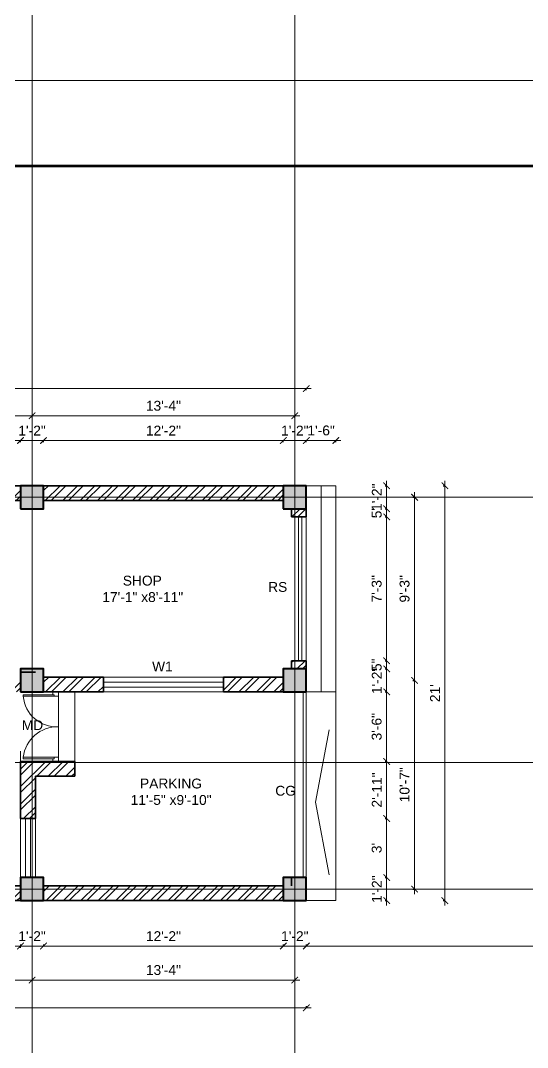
# Model space of a CAD drawing. Header units: inches. Extents: x 122663 to 154153, y 34228 to 39758.
# Drawn here: x 130205 to 130513, y 37755 to 38380 of the extents above; entities that cross this region are included whole.
import ezdxf

# ---------------------------------------------------------------- set-up
doc = ezdxf.new("R2010")
doc.units = ezdxf.units.IN
doc.header["$MEASUREMENT"] = 0
doc.header["$PDMODE"] = 35
doc.linetypes.add('DASHED', pattern=[19.05, 12.7, -6.35])
for name, color, linetype, lineweight in [('BORDER', 7, 'Continuous', 60), ('Column', 181, 'Continuous', 40), ('Dimension', 130, 'Continuous', 9), ('Hatch', 9, 'Continuous', 9), ('SITE BOUNDARY', 1, 'Continuous', 30), ('Stairs', 61, 'Continuous', 18), ('TEXT', 255, 'Continuous', 35), ('Walls', 11, 'Continuous', 35), ('Window', 3, 'Continuous', 0), ('Windows', 151, 'Continuous', 15)]:
    doc.layers.add(name, color=color, linetype=linetype, lineweight=lineweight)
doc.styles.get("Standard").update_dxf_attribs({"font": 'arial.ttf'})
doc.dimstyles.get("Standard").update_dxf_attribs({"dimtxt": 6, "dimasz": 4, "dimexe": 0, "dimexo": 6, "dimgap": 3, "dimtad": 1, "dimdec": 0, "dimzin": 0, "dimdsep": 46, "dimlunit": 4, "dimtxsty": 'Standard', "dimblk": 'ARCHTICK', "dimcen": 0.09, "dimdle": 3, "dimclrd": 256, "dimadec": 0, "dimazin": 0, "dimtfac": 1, "dimtdec": 0, "dimtofl": 0, "dimtmove": 0, "dimatfit": 3, "dimfxl": 1, "dimfxlon": 1, "dimtolj": 1, "dimtzin": 0, "dimlwd": -1, "dimarcsym": 0})
pattern_1 = [(45, (7291.437, -708.714), (-5.30330086, 5.30330086), []), (45, (7294.9724, -708.714), (-5.30330086, 5.30330086), [])]
pattern_2 = [(45, (7292.437, -708.714), (-5.30330086, 5.30330086), []), (45, (7295.9724, -708.714), (-5.30330086, 5.30330086), [])]

# ---------------------------------------------------------------- blocks, each defined once
blk = doc.blocks.new('colm')
at = {"layer": 'Hatch'}
h = blk.add_hatch(color=256, dxfattribs=at)
h.dxf.hatch_style = 1
h.paths.add_polyline_path([(66705.71, 8319.73), (66705.71, 8307.73), (66717.71, 8307.73), (66717.71, 8319.73)])
at = {"layer": 'Column'}
blk.add_lwpolyline([(66705.71, 8307.73), (66717.71, 8307.73), (66717.71, 8319.73), (66705.71, 8319.73)], close=True, dxfattribs=at)
blk = doc.blocks.new('hghdg')
at = {"layer": 'Windows'}
for p, q in [((98024.54, 19731.64), (98024.54, 19751.9)), ((98025.51, 19751.9), (98024.54, 19751.9)), ((98025.51, 19730.66), (98025.51, 19751.92)), ((98067.62, 19730.66), (98067.62, 19751.92)), ((98067.62, 19751.9), (98068.59, 19751.9)), ((98068.59, 19731.64), (98068.59, 19751.9)), ((98024.54, 19731.64), (98022.59, 19731.64)), ((98022.59, 19731.64), (98022.59, 19727.74)), ((98022.59, 19727.74), (98025.51, 19727.74)), ((98024.54, 19730.66), (98024.54, 19731.64)), ((98025.51, 19730.66), (98024.54, 19730.66)), ((98025.51, 19727.74), (98025.51, 19730.66)), ((98067.62, 19727.74), (98067.62, 19730.66)), ((98067.62, 19730.66), (98068.59, 19730.66)), ((98070.54, 19727.74), (98067.62, 19727.74)), ((98068.59, 19730.66), (98068.59, 19731.64)), ((98068.59, 19731.64), (98070.54, 19731.64)), ((98070.54, 19731.64), (98070.54, 19727.74))]:
    blk.add_line(p, q, dxfattribs=at)
for centre, radius, start, end in [((98022.69, 19728.19), 23.88, 358.93928, 83.21992), ((98069.47, 19729.03), 22.94, 94.63129, 183.2095)]:
    blk.add_arc(centre, radius, start, end, dxfattribs=at)
blk = doc.blocks.new('_ArchTick')
at = {"color": 0, "linetype": 'ByBlock', "const_width": 0.15}
blk.add_lwpolyline([(-0.5, -0.5), (0.5, 0.5)], dxfattribs=at)
blk = doc.blocks.new('*D349')
at = {"layer": 'Defpoints', "color": 0, "transparency": 16777216}
for p in [(130218.66, 38124.52), (130204.66, 38096.99), (130218.66, 38096.99)]:
    blk.add_point(p, dxfattribs=at)
at = {"layer": 'Dimension', "transparency": 16777216}
blk.add_line((130201.66, 38124.52), (130221.66, 38124.52), dxfattribs=at)
at = {"layer": 'Dimension', "color": 0, "lineweight": -2, "transparency": 16777216}
for p, q in [((130204.66, 38123.52), (130204.66, 38124.52)), ((130218.66, 38123.52), (130218.66, 38124.52))]:
    blk.add_line(p, q, dxfattribs=at)
at = {"layer": 'Dimension', "transparency": 16777216, "xscale": 4, "yscale": 4, "zscale": 4, "rotation": 180}
blk.add_blockref('_ArchTick', (130204.66, 38124.52), dxfattribs=at)
at = {"layer": 'Dimension', "transparency": 16777216, "xscale": 4, "yscale": 4, "zscale": 4}
blk.add_blockref('_ArchTick', (130218.66, 38124.52), dxfattribs=at)
at = {"layer": 'Dimension', "color": 0, "lineweight": -2, "transparency": 16777216, "insert": (130211.66, 38130.53), "char_height": 6, "attachment_point": 5}
blk.add_mtext('\\A1;1\'-2"', dxfattribs=at)
blk = doc.blocks.new('*D350')
at = {"layer": 'Defpoints', "color": 0, "transparency": 16777216}
for p in [(130364.53, 38124.52), (130218.66, 38096.99), (130364.53, 38096.99)]:
    blk.add_point(p, dxfattribs=at)
at = {"layer": 'Dimension', "transparency": 16777216}
blk.add_line((130215.66, 38124.52), (130367.53, 38124.52), dxfattribs=at)
at = {"layer": 'Dimension', "color": 0, "lineweight": -2, "transparency": 16777216}
for p, q in [((130218.66, 38123.52), (130218.66, 38124.52)), ((130364.53, 38123.52), (130364.53, 38124.52))]:
    blk.add_line(p, q, dxfattribs=at)
at = {"layer": 'Dimension', "transparency": 16777216, "xscale": 4, "yscale": 4, "zscale": 4, "rotation": 180}
blk.add_blockref('_ArchTick', (130218.66, 38124.52), dxfattribs=at)
at = {"layer": 'Dimension', "transparency": 16777216, "xscale": 4, "yscale": 4, "zscale": 4}
blk.add_blockref('_ArchTick', (130364.53, 38124.52), dxfattribs=at)
at = {"layer": 'Dimension', "color": 0, "lineweight": -2, "transparency": 16777216, "insert": (130291.59, 38130.53), "char_height": 6, "attachment_point": 5}
blk.add_mtext('\\A1;12\'-2"', dxfattribs=at)
blk = doc.blocks.new('*D382')
at = {"layer": 'Defpoints', "color": 0, "transparency": 16777216}
for p in [(130378.53, 38124.52), (130364.53, 38096.99), (130378.53, 38096.99)]:
    blk.add_point(p, dxfattribs=at)
at = {"layer": 'Dimension', "transparency": 16777216}
blk.add_line((130361.53, 38124.52), (130381.53, 38124.52), dxfattribs=at)
at = {"layer": 'Dimension', "color": 0, "lineweight": -2, "transparency": 16777216}
for p, q in [((130364.53, 38123.52), (130364.53, 38124.52)), ((130378.53, 38123.52), (130378.53, 38124.52))]:
    blk.add_line(p, q, dxfattribs=at)
at = {"layer": 'Dimension', "transparency": 16777216, "xscale": 4, "yscale": 4, "zscale": 4, "rotation": 180}
blk.add_blockref('_ArchTick', (130364.53, 38124.52), dxfattribs=at)
at = {"layer": 'Dimension', "transparency": 16777216, "xscale": 4, "yscale": 4, "zscale": 4}
blk.add_blockref('_ArchTick', (130378.53, 38124.52), dxfattribs=at)
at = {"layer": 'Dimension', "color": 0, "lineweight": -2, "transparency": 16777216, "insert": (130371.53, 38130.53), "char_height": 6, "attachment_point": 5}
blk.add_mtext('\\A1;1\'-2"', dxfattribs=at)
blk = doc.blocks.new('*D381')
at = {"layer": 'Defpoints', "color": 0, "transparency": 16777216}
for p in [(130211.66, 38139.54), (130024.66, 38096.99), (130211.66, 38096.99)]:
    blk.add_point(p, dxfattribs=at)
at = {"layer": 'Dimension', "transparency": 16777216}
blk.add_line((130021.66, 38139.54), (130214.66, 38139.54), dxfattribs=at)
at = {"layer": 'Dimension', "color": 0, "lineweight": -2, "transparency": 16777216}
for p, q in [((130024.66, 38138.54), (130024.66, 38139.54)), ((130211.66, 38138.54), (130211.66, 38139.54))]:
    blk.add_line(p, q, dxfattribs=at)
at = {"layer": 'Dimension', "transparency": 16777216, "xscale": 4, "yscale": 4, "zscale": 4, "rotation": 180}
blk.add_blockref('_ArchTick', (130024.66, 38139.54), dxfattribs=at)
at = {"layer": 'Dimension', "transparency": 16777216, "xscale": 4, "yscale": 4, "zscale": 4}
blk.add_blockref('_ArchTick', (130211.66, 38139.54), dxfattribs=at)
at = {"layer": 'Dimension', "color": 0, "lineweight": -2, "transparency": 16777216, "insert": (130118.16, 38145.6), "char_height": 6, "attachment_point": 5}
blk.add_mtext('\\A1;15\'-7"', dxfattribs=at)
blk = doc.blocks.new('*D379')
at = {"layer": 'Defpoints', "color": 0, "transparency": 16777216}
for p in [(130371.53, 38139.54), (130211.66, 38096.99), (130371.53, 38096.99)]:
    blk.add_point(p, dxfattribs=at)
at = {"layer": 'Dimension', "transparency": 16777216}
blk.add_line((130208.66, 38139.54), (130374.53, 38139.54), dxfattribs=at)
at = {"layer": 'Dimension', "color": 0, "lineweight": -2, "transparency": 16777216}
for p, q in [((130211.66, 38138.54), (130211.66, 38139.54)), ((130371.53, 38138.54), (130371.53, 38139.54))]:
    blk.add_line(p, q, dxfattribs=at)
at = {"layer": 'Dimension', "transparency": 16777216, "xscale": 4, "yscale": 4, "zscale": 4, "rotation": 180}
blk.add_blockref('_ArchTick', (130211.66, 38139.54), dxfattribs=at)
at = {"layer": 'Dimension', "transparency": 16777216, "xscale": 4, "yscale": 4, "zscale": 4}
blk.add_blockref('_ArchTick', (130371.53, 38139.54), dxfattribs=at)
at = {"layer": 'Dimension', "color": 0, "lineweight": -2, "transparency": 16777216, "insert": (130291.59, 38145.6), "char_height": 6, "attachment_point": 5}
blk.add_mtext('\\A1;13\'-4"', dxfattribs=at)
blk = doc.blocks.new('*D306')
at = {"layer": 'Defpoints', "color": 0, "transparency": 16777216}
for p in [(130378.53, 38156.11), (129878.84, 38096.99), (130378.53, 38096.99)]:
    blk.add_point(p, dxfattribs=at)
at = {"layer": 'Dimension', "transparency": 16777216}
blk.add_line((129875.84, 38156.11), (130381.53, 38156.11), dxfattribs=at)
at = {"layer": 'Dimension', "color": 0, "lineweight": -2, "transparency": 16777216}
for p, q in [((129878.84, 38155.11), (129878.84, 38156.11)), ((130378.53, 38155.11), (130378.53, 38156.11))]:
    blk.add_line(p, q, dxfattribs=at)
at = {"layer": 'Dimension', "transparency": 16777216, "xscale": 4, "yscale": 4, "zscale": 4, "rotation": 180}
blk.add_blockref('_ArchTick', (129878.84, 38156.11), dxfattribs=at)
at = {"layer": 'Dimension', "transparency": 16777216, "xscale": 4, "yscale": 4, "zscale": 4}
blk.add_blockref('_ArchTick', (130378.53, 38156.11), dxfattribs=at)
at = {"layer": 'Dimension', "color": 0, "lineweight": -2, "transparency": 16777216, "insert": (130128.68, 38162.17), "char_height": 6, "attachment_point": 5}
blk.add_mtext('\\A1;41\'-8"', dxfattribs=at)
blk = doc.blocks.new('*D359')
at = {"layer": 'Defpoints', "color": 0, "transparency": 16777216}
for p in [(130204.66, 37844.49), (130218.66, 37844.49), (130218.66, 37816.85)]:
    blk.add_point(p, dxfattribs=at)
at = {"layer": 'Dimension', "transparency": 16777216}
blk.add_line((130201.66, 37816.85), (130221.66, 37816.85), dxfattribs=at)
at = {"layer": 'Dimension', "color": 0, "lineweight": -2, "transparency": 16777216}
for p, q in [((130204.66, 37817.85), (130204.66, 37816.85)), ((130218.66, 37817.85), (130218.66, 37816.85))]:
    blk.add_line(p, q, dxfattribs=at)
at = {"layer": 'Dimension', "transparency": 16777216, "xscale": 4, "yscale": 4, "zscale": 4, "rotation": 180}
blk.add_blockref('_ArchTick', (130204.66, 37816.85), dxfattribs=at)
at = {"layer": 'Dimension', "transparency": 16777216, "xscale": 4, "yscale": 4, "zscale": 4}
blk.add_blockref('_ArchTick', (130218.66, 37816.85), dxfattribs=at)
at = {"layer": 'Dimension', "color": 0, "lineweight": -2, "transparency": 16777216, "insert": (130211.66, 37822.87), "char_height": 6, "attachment_point": 5}
blk.add_mtext('\\A1;1\'-2"', dxfattribs=at)
blk = doc.blocks.new('*D360')
at = {"layer": 'Defpoints', "color": 0, "transparency": 16777216}
for p in [(130218.66, 37844.49), (130364.53, 37844.49), (130364.53, 37816.85)]:
    blk.add_point(p, dxfattribs=at)
at = {"layer": 'Dimension', "transparency": 16777216}
blk.add_line((130215.66, 37816.85), (130367.53, 37816.85), dxfattribs=at)
at = {"layer": 'Dimension', "color": 0, "lineweight": -2, "transparency": 16777216}
for p, q in [((130218.66, 37817.85), (130218.66, 37816.85)), ((130364.53, 37817.85), (130364.53, 37816.85))]:
    blk.add_line(p, q, dxfattribs=at)
at = {"layer": 'Dimension', "transparency": 16777216, "xscale": 4, "yscale": 4, "zscale": 4, "rotation": 180}
blk.add_blockref('_ArchTick', (130218.66, 37816.85), dxfattribs=at)
at = {"layer": 'Dimension', "transparency": 16777216, "xscale": 4, "yscale": 4, "zscale": 4}
blk.add_blockref('_ArchTick', (130364.53, 37816.85), dxfattribs=at)
at = {"layer": 'Dimension', "color": 0, "lineweight": -2, "transparency": 16777216, "insert": (130291.59, 37822.87), "char_height": 6, "attachment_point": 5}
blk.add_mtext('\\A1;12\'-2"', dxfattribs=at)
blk = doc.blocks.new('*D361')
at = {"layer": 'Defpoints', "color": 0, "transparency": 16777216}
for p in [(130364.53, 37844.49), (130378.53, 37844.49), (130378.53, 37816.85)]:
    blk.add_point(p, dxfattribs=at)
at = {"layer": 'Dimension', "transparency": 16777216}
blk.add_line((130361.53, 37816.85), (130381.53, 37816.85), dxfattribs=at)
at = {"layer": 'Dimension', "color": 0, "lineweight": -2, "transparency": 16777216}
for p, q in [((130364.53, 37817.85), (130364.53, 37816.85)), ((130378.53, 37817.85), (130378.53, 37816.85))]:
    blk.add_line(p, q, dxfattribs=at)
at = {"layer": 'Dimension', "transparency": 16777216, "xscale": 4, "yscale": 4, "zscale": 4, "rotation": 180}
blk.add_blockref('_ArchTick', (130364.53, 37816.85), dxfattribs=at)
at = {"layer": 'Dimension', "transparency": 16777216, "xscale": 4, "yscale": 4, "zscale": 4}
blk.add_blockref('_ArchTick', (130378.53, 37816.85), dxfattribs=at)
at = {"layer": 'Dimension', "color": 0, "lineweight": -2, "transparency": 16777216, "insert": (130371.53, 37822.87), "char_height": 6, "attachment_point": 5}
blk.add_mtext('\\A1;1\'-2"', dxfattribs=at)
blk = doc.blocks.new('*D355')
at = {"layer": 'Defpoints', "color": 0, "transparency": 16777216}
for p in [(130024.66, 37844.49), (130211.66, 37844.49), (130211.66, 37796.16)]:
    blk.add_point(p, dxfattribs=at)
at = {"layer": 'Dimension', "color": 0, "lineweight": -2, "transparency": 16777216}
for p, q in [((130024.66, 37797.16), (130024.66, 37796.16)), ((130211.66, 37797.16), (130211.66, 37796.16))]:
    blk.add_line(p, q, dxfattribs=at)
at = {"layer": 'Dimension', "transparency": 16777216}
blk.add_line((130021.66, 37796.16), (130214.66, 37796.16), dxfattribs=at)
at = {"layer": 'Dimension', "transparency": 16777216, "xscale": 4, "yscale": 4, "zscale": 4, "rotation": 180}
blk.add_blockref('_ArchTick', (130024.66, 37796.16), dxfattribs=at)
at = {"layer": 'Dimension', "transparency": 16777216, "xscale": 4, "yscale": 4, "zscale": 4}
blk.add_blockref('_ArchTick', (130211.66, 37796.16), dxfattribs=at)
at = {"layer": 'Dimension', "color": 0, "lineweight": -2, "transparency": 16777216, "insert": (130118.16, 37802.22), "char_height": 6, "attachment_point": 5}
blk.add_mtext('\\A1;15\'-7"', dxfattribs=at)
blk = doc.blocks.new('*D356')
at = {"layer": 'Defpoints', "color": 0, "transparency": 16777216}
for p in [(130211.66, 37844.49), (130371.53, 37844.49), (130371.53, 37796.16)]:
    blk.add_point(p, dxfattribs=at)
at = {"layer": 'Dimension', "color": 0, "lineweight": -2, "transparency": 16777216}
for p, q in [((130211.66, 37797.16), (130211.66, 37796.16)), ((130371.53, 37797.16), (130371.53, 37796.16))]:
    blk.add_line(p, q, dxfattribs=at)
at = {"layer": 'Dimension', "transparency": 16777216}
blk.add_line((130208.66, 37796.16), (130374.53, 37796.16), dxfattribs=at)
at = {"layer": 'Dimension', "transparency": 16777216, "xscale": 4, "yscale": 4, "zscale": 4, "rotation": 180}
blk.add_blockref('_ArchTick', (130211.66, 37796.16), dxfattribs=at)
at = {"layer": 'Dimension', "transparency": 16777216, "xscale": 4, "yscale": 4, "zscale": 4}
blk.add_blockref('_ArchTick', (130371.53, 37796.16), dxfattribs=at)
at = {"layer": 'Dimension', "color": 0, "lineweight": -2, "transparency": 16777216, "insert": (130291.59, 37802.22), "char_height": 6, "attachment_point": 5}
blk.add_mtext('\\A1;13\'-4"', dxfattribs=at)
blk = doc.blocks.new('*D298')
at = {"layer": 'Defpoints', "color": 0, "transparency": 16777216}
for p in [(129878.84, 37921.49), (130378.53, 37844.49), (130378.53, 37779.29)]:
    blk.add_point(p, dxfattribs=at)
at = {"layer": 'Dimension', "transparency": 16777216}
blk.add_line((129875.84, 37779.29), (130381.53, 37779.29), dxfattribs=at)
at = {"layer": 'Dimension', "color": 0, "lineweight": -2, "transparency": 16777216}
for p, q in [((129878.84, 37780.29), (129878.84, 37779.29)), ((130378.53, 37780.29), (130378.53, 37779.29))]:
    blk.add_line(p, q, dxfattribs=at)
at = {"layer": 'Dimension', "transparency": 16777216, "xscale": 4, "yscale": 4, "zscale": 4, "rotation": 180}
blk.add_blockref('_ArchTick', (129878.84, 37779.29), dxfattribs=at)
at = {"layer": 'Dimension', "transparency": 16777216, "xscale": 4, "yscale": 4, "zscale": 4}
blk.add_blockref('_ArchTick', (130378.53, 37779.29), dxfattribs=at)
at = {"layer": 'Dimension', "color": 0, "lineweight": -2, "transparency": 16777216, "insert": (130128.68, 37785.35), "char_height": 6, "attachment_point": 5}
blk.add_mtext('\\A1;41\'-8"', dxfattribs=at)
blk = doc.blocks.new('*D353')
at = {"layer": 'Defpoints', "color": 0, "transparency": 16777216}
for p in [(130378.53, 38096.99), (130378.53, 38082.99), (130427.42, 38082.99)]:
    blk.add_point(p, dxfattribs=at)
at = {"layer": 'Dimension', "color": 0, "lineweight": -2, "transparency": 16777216}
for p, q in [((130426.42, 38096.99), (130427.42, 38096.99)), ((130426.42, 38082.99), (130427.42, 38082.99))]:
    blk.add_line(p, q, dxfattribs=at)
at = {"layer": 'Dimension', "transparency": 16777216}
blk.add_line((130427.42, 38099.99), (130427.42, 38079.99), dxfattribs=at)
at = {"layer": 'Dimension', "transparency": 16777216, "xscale": 4, "yscale": 4, "zscale": 4}
for p, rotation in [((130427.42, 38096.99), 90), ((130427.42, 38082.99), 270)]:
    blk.add_blockref('_ArchTick', p, dxfattribs=dict(at, rotation=rotation))
at = {"layer": 'Dimension', "color": 0, "lineweight": -2, "transparency": 16777216, "insert": (130421.41, 38089.99), "char_height": 6, "attachment_point": 5, "rotation": 90}
blk.add_mtext('\\A1;1\'-2"', dxfattribs=at)
blk = doc.blocks.new('*D305')
at = {"layer": 'Defpoints', "color": 0, "transparency": 16777216}
for p in [(130378.53, 38077.99), (130378.53, 37990.49), (130427.42, 37990.49)]:
    blk.add_point(p, dxfattribs=at)
at = {"layer": 'Dimension', "color": 0, "lineweight": -2, "transparency": 16777216}
for p, q in [((130426.42, 38077.99), (130427.42, 38077.99)), ((130426.42, 37990.49), (130427.42, 37990.49))]:
    blk.add_line(p, q, dxfattribs=at)
at = {"layer": 'Dimension', "transparency": 16777216}
blk.add_line((130427.42, 38080.99), (130427.42, 37987.49), dxfattribs=at)
at = {"layer": 'Dimension', "transparency": 16777216, "xscale": 4, "yscale": 4, "zscale": 4}
for p, rotation in [((130427.42, 38077.99), 90), ((130427.42, 37990.49), 270)]:
    blk.add_blockref('_ArchTick', p, dxfattribs=dict(at, rotation=rotation))
at = {"layer": 'Dimension', "color": 0, "lineweight": -2, "transparency": 16777216, "insert": (130421.35, 38034.24), "char_height": 6, "attachment_point": 5, "rotation": 90}
blk.add_mtext('\\A1;7\'-3"', dxfattribs=at)
blk = doc.blocks.new('*D371')
at = {"layer": 'Defpoints', "color": 0, "transparency": 16777216}
for p in [(130378.53, 37985.49), (130378.53, 37971.49), (130427.42, 37971.49)]:
    blk.add_point(p, dxfattribs=at)
at = {"layer": 'Dimension', "color": 0, "lineweight": -2, "transparency": 16777216}
for p, q in [((130426.42, 37985.49), (130427.42, 37985.49)), ((130426.42, 37971.49), (130427.42, 37971.49))]:
    blk.add_line(p, q, dxfattribs=at)
at = {"layer": 'Dimension', "transparency": 16777216}
blk.add_line((130427.42, 37988.49), (130427.42, 37968.49), dxfattribs=at)
at = {"layer": 'Dimension', "transparency": 16777216, "xscale": 4, "yscale": 4, "zscale": 4}
for p, rotation in [((130427.42, 37985.49), 90), ((130427.42, 37971.49), 270)]:
    blk.add_blockref('_ArchTick', p, dxfattribs=dict(at, rotation=rotation))
at = {"layer": 'Dimension', "color": 0, "lineweight": -2, "transparency": 16777216, "insert": (130421.41, 37978.49), "char_height": 6, "attachment_point": 5, "rotation": 90}
blk.add_mtext('\\A1;1\'-2"', dxfattribs=at)
blk = doc.blocks.new('*D369')
at = {"layer": 'Defpoints', "color": 0, "transparency": 16777216}
for p in [(130378.53, 37858.49), (130378.53, 37844.49), (130427.42, 37844.49)]:
    blk.add_point(p, dxfattribs=at)
at = {"layer": 'Dimension', "transparency": 16777216}
blk.add_line((130427.42, 37861.49), (130427.42, 37841.49), dxfattribs=at)
at = {"layer": 'Dimension', "color": 0, "lineweight": -2, "transparency": 16777216}
for p, q in [((130426.42, 37858.49), (130427.42, 37858.49)), ((130426.42, 37844.49), (130427.42, 37844.49))]:
    blk.add_line(p, q, dxfattribs=at)
at = {"layer": 'Dimension', "transparency": 16777216, "xscale": 4, "yscale": 4, "zscale": 4}
for p, rotation in [((130427.42, 37858.49), 90), ((130427.42, 37844.49), 270)]:
    blk.add_blockref('_ArchTick', p, dxfattribs=dict(at, rotation=rotation))
at = {"layer": 'Dimension', "color": 0, "lineweight": -2, "transparency": 16777216, "insert": (130421.41, 37851.49), "char_height": 6, "attachment_point": 5, "rotation": 90}
blk.add_mtext('\\A1;1\'-2"', dxfattribs=at)
blk = doc.blocks.new('*D370')
at = {"layer": 'Defpoints', "color": 0, "transparency": 16777216}
for p in [(130378.53, 37990.49), (130378.53, 37985.49), (130427.42, 37985.49)]:
    blk.add_point(p, dxfattribs=at)
at = {"layer": 'Dimension', "color": 0, "lineweight": -2, "transparency": 16777216}
for p, q in [((130426.42, 37990.49), (130427.42, 37990.49)), ((130426.42, 37985.49), (130427.42, 37985.49))]:
    blk.add_line(p, q, dxfattribs=at)
at = {"layer": 'Dimension', "transparency": 16777216}
for p, q in [((130427.42, 37990.49), (130427.42, 37994.49)), ((130427.42, 37985.49), (130427.42, 37981.49))]:
    blk.add_line(p, q, dxfattribs=at)
at = {"layer": 'Dimension', "transparency": 16777216, "xscale": 4, "yscale": 4, "zscale": 4}
for p, rotation in [((130427.42, 37990.49), 270), ((130427.42, 37985.49), 90)]:
    blk.add_blockref('_ArchTick', p, dxfattribs=dict(at, rotation=rotation))
at = {"layer": 'Dimension', "color": 0, "lineweight": -2, "transparency": 16777216, "insert": (130421.37, 37987.99), "char_height": 6, "attachment_point": 5, "rotation": 90}
blk.add_mtext('\\A1;5"', dxfattribs=at)
blk = doc.blocks.new('*D304')
at = {"layer": 'Defpoints', "color": 0, "transparency": 16777216}
for p in [(130378.53, 38082.99), (130378.53, 38077.99), (130427.42, 38082.99)]:
    blk.add_point(p, dxfattribs=at)
at = {"layer": 'Dimension', "transparency": 16777216}
for p, q in [((130427.42, 38082.99), (130427.42, 38086.99)), ((130427.42, 38077.99), (130427.42, 38073.99))]:
    blk.add_line(p, q, dxfattribs=at)
at = {"layer": 'Dimension', "color": 0, "lineweight": -2, "transparency": 16777216}
for p, q in [((130426.42, 38082.99), (130427.42, 38082.99)), ((130426.42, 38077.99), (130427.42, 38077.99))]:
    blk.add_line(p, q, dxfattribs=at)
at = {"layer": 'Dimension', "transparency": 16777216, "xscale": 4, "yscale": 4, "zscale": 4}
for p, rotation in [((130427.42, 38082.99), 270), ((130427.42, 38077.99), 90)]:
    blk.add_blockref('_ArchTick', p, dxfattribs=dict(at, rotation=rotation))
at = {"layer": 'Dimension', "color": 0, "lineweight": -2, "transparency": 16777216, "insert": (130421.37, 38080.99), "char_height": 6, "attachment_point": 5, "rotation": 90}
blk.add_mtext('\\A1;5"', dxfattribs=at)
blk = doc.blocks.new('*D302')
at = {"layer": 'Defpoints', "color": 0, "transparency": 16777216}
for p in [(130378.53, 38089.99), (130378.53, 37978.49), (130444.4, 37978.49)]:
    blk.add_point(p, dxfattribs=at)
at = {"layer": 'Dimension', "transparency": 16777216}
blk.add_line((130444.4, 38092.99), (130444.4, 37975.49), dxfattribs=at)
at = {"layer": 'Dimension', "color": 0, "lineweight": -2, "transparency": 16777216}
for p, q in [((130443.4, 38089.99), (130444.4, 38089.99)), ((130443.4, 37978.49), (130444.4, 37978.49))]:
    blk.add_line(p, q, dxfattribs=at)
at = {"layer": 'Dimension', "transparency": 16777216, "xscale": 4, "yscale": 4, "zscale": 4}
for p, rotation in [((130444.4, 38089.99), 90), ((130444.4, 37978.49), 270)]:
    blk.add_blockref('_ArchTick', p, dxfattribs=dict(at, rotation=rotation))
at = {"layer": 'Dimension', "color": 0, "lineweight": -2, "transparency": 16777216, "insert": (130438.33, 38034.24), "char_height": 6, "attachment_point": 5, "rotation": 90}
blk.add_mtext('\\A1;9\'-3"', dxfattribs=at)
blk = doc.blocks.new('*D368')
at = {"layer": 'Defpoints', "color": 0, "transparency": 16777216}
for p in [(130378.53, 37978.49), (130378.53, 37851.49), (130444.4, 37851.49)]:
    blk.add_point(p, dxfattribs=at)
at = {"layer": 'Dimension', "color": 0, "lineweight": -2, "transparency": 16777216}
for p, q in [((130443.4, 37978.49), (130444.4, 37978.49)), ((130443.4, 37851.49), (130444.4, 37851.49))]:
    blk.add_line(p, q, dxfattribs=at)
at = {"layer": 'Dimension', "transparency": 16777216}
blk.add_line((130444.4, 37981.49), (130444.4, 37848.49), dxfattribs=at)
at = {"layer": 'Dimension', "transparency": 16777216, "xscale": 4, "yscale": 4, "zscale": 4}
for p, rotation in [((130444.4, 37978.49), 90), ((130444.4, 37851.49), 270)]:
    blk.add_blockref('_ArchTick', p, dxfattribs=dict(at, rotation=rotation))
at = {"layer": 'Dimension', "color": 0, "lineweight": -2, "transparency": 16777216, "insert": (130438.33, 37914.99), "char_height": 6, "attachment_point": 5, "rotation": 90}
blk.add_mtext('\\A1;10\'-7"', dxfattribs=at)
blk = doc.blocks.new('*D303')
at = {"layer": 'Defpoints', "color": 0, "transparency": 16777216}
for p in [(130378.53, 38096.99), (130462.86, 38096.99), (130378.53, 37844.49)]:
    blk.add_point(p, dxfattribs=at)
at = {"layer": 'Dimension', "color": 0, "lineweight": -2, "transparency": 16777216}
for p, q in [((130461.86, 38096.99), (130462.86, 38096.99)), ((130461.86, 37844.49), (130462.86, 37844.49))]:
    blk.add_line(p, q, dxfattribs=at)
at = {"layer": 'Dimension', "transparency": 16777216}
blk.add_line((130462.86, 37841.49), (130462.86, 38099.99), dxfattribs=at)
at = {"layer": 'Dimension', "transparency": 16777216, "xscale": 4, "yscale": 4, "zscale": 4}
for p, rotation in [((130462.86, 38096.99), 90), ((130462.86, 37844.49), 270)]:
    blk.add_blockref('_ArchTick', p, dxfattribs=dict(at, rotation=rotation))
at = {"layer": 'Dimension', "color": 0, "lineweight": -2, "transparency": 16777216, "insert": (130456.85, 37970.74), "char_height": 6, "attachment_point": 5, "rotation": 90}
blk.add_mtext("\\A1;21'", dxfattribs=at)
blk = doc.blocks.new('*D301')
at = {"layer": 'Defpoints', "color": 0, "transparency": 16777216}
for p in [(130204.66, 38124.52), (130204.66, 38096.99), (130164.66, 38087.99)]:
    blk.add_point(p, dxfattribs=at)
at = {"layer": 'Dimension', "transparency": 16777216}
blk.add_line((130161.66, 38124.52), (130207.66, 38124.52), dxfattribs=at)
at = {"layer": 'Dimension', "color": 0, "lineweight": -2, "transparency": 16777216}
for p, q in [((130164.66, 38123.52), (130164.66, 38124.52)), ((130204.66, 38123.52), (130204.66, 38124.52))]:
    blk.add_line(p, q, dxfattribs=at)
at = {"layer": 'Dimension', "transparency": 16777216, "xscale": 4, "yscale": 4, "zscale": 4, "rotation": 180}
blk.add_blockref('_ArchTick', (130164.66, 38124.52), dxfattribs=at)
at = {"layer": 'Dimension', "transparency": 16777216, "xscale": 4, "yscale": 4, "zscale": 4}
blk.add_blockref('_ArchTick', (130204.66, 38124.52), dxfattribs=at)
at = {"layer": 'Dimension', "color": 0, "transparency": 16777216, "insert": (130184.66, 38130.59), "char_height": 6, "attachment_point": 5}
blk.add_mtext('\\A1;3\'-4"', dxfattribs=at)
blk = doc.blocks.new('*D587')
at = {"layer": 'Defpoints', "color": 0, "transparency": 16777216}
for p in [(130378.53, 37971.49), (130213.66, 37929.14), (130427.42, 37929.14)]:
    blk.add_point(p, dxfattribs=at)
at = {"layer": 'Dimension', "color": 0, "lineweight": -2, "transparency": 16777216}
for p, q in [((130426.42, 37971.49), (130427.42, 37971.49)), ((130426.42, 37929.14), (130427.42, 37929.14))]:
    blk.add_line(p, q, dxfattribs=at)
at = {"layer": 'Dimension', "transparency": 16777216}
blk.add_line((130427.42, 37974.49), (130427.42, 37926.14), dxfattribs=at)
at = {"layer": 'Dimension', "transparency": 16777216, "xscale": 4, "yscale": 4, "zscale": 4}
for p, rotation in [((130427.42, 37971.49), 90), ((130427.42, 37929.14), 270)]:
    blk.add_blockref('_ArchTick', p, dxfattribs=dict(at, rotation=rotation))
at = {"layer": 'Dimension', "color": 0, "transparency": 16777216, "insert": (130421.35, 37950.32), "char_height": 6, "attachment_point": 5, "rotation": 90}
blk.add_mtext('\\A1;3\'-6"', dxfattribs=at)
blk = doc.blocks.new('*D588')
at = {"layer": 'Defpoints', "color": 0, "transparency": 16777216}
for p in [(130213.66, 37929.14), (130213.66, 37894.49), (130427.42, 37894.49)]:
    blk.add_point(p, dxfattribs=at)
at = {"layer": 'Dimension', "color": 0, "lineweight": -2, "transparency": 16777216}
for p, q in [((130426.42, 37929.14), (130427.42, 37929.14)), ((130426.42, 37894.49), (130427.42, 37894.49))]:
    blk.add_line(p, q, dxfattribs=at)
at = {"layer": 'Dimension', "transparency": 16777216}
blk.add_line((130427.42, 37932.14), (130427.42, 37891.49), dxfattribs=at)
at = {"layer": 'Dimension', "transparency": 16777216, "xscale": 4, "yscale": 4, "zscale": 4}
for p, rotation in [((130427.42, 37929.14), 90), ((130427.42, 37894.49), 270)]:
    blk.add_blockref('_ArchTick', p, dxfattribs=dict(at, rotation=rotation))
at = {"layer": 'Dimension', "color": 0, "transparency": 16777216, "insert": (130421.41, 37911.82), "char_height": 6, "attachment_point": 5, "rotation": 90}
blk.add_mtext('\\A1;2\'-11"', dxfattribs=at)
blk = doc.blocks.new('*D589')
at = {"layer": 'Defpoints', "color": 0, "transparency": 16777216}
for p in [(130213.66, 37894.49), (130376.53, 37858.49), (130427.42, 37858.49)]:
    blk.add_point(p, dxfattribs=at)
at = {"layer": 'Dimension', "transparency": 16777216}
blk.add_line((130427.42, 37897.49), (130427.42, 37855.49), dxfattribs=at)
at = {"layer": 'Dimension', "color": 0, "lineweight": -2, "transparency": 16777216}
for p, q in [((130426.42, 37894.49), (130427.42, 37894.49)), ((130426.42, 37858.49), (130427.42, 37858.49))]:
    blk.add_line(p, q, dxfattribs=at)
at = {"layer": 'Dimension', "transparency": 16777216, "xscale": 4, "yscale": 4, "zscale": 4}
for p, rotation in [((130427.42, 37894.49), 90), ((130427.42, 37858.49), 270)]:
    blk.add_blockref('_ArchTick', p, dxfattribs=dict(at, rotation=rotation))
at = {"layer": 'Dimension', "color": 0, "transparency": 16777216, "insert": (130421.35, 37876.49), "char_height": 6, "attachment_point": 5, "rotation": 90}
blk.add_mtext("\\A1;3'", dxfattribs=at)
blk = doc.blocks.new('*D839')
at = {"layer": 'Defpoints', "color": 0, "transparency": 16777216}
for p in [(130396.53, 38124.52), (130378.53, 38096.99), (130396.53, 38096.99)]:
    blk.add_point(p, dxfattribs=at)
at = {"layer": 'Dimension', "transparency": 16777216}
blk.add_line((130375.53, 38124.52), (130399.53, 38124.52), dxfattribs=at)
at = {"layer": 'Dimension', "color": 0, "lineweight": -2, "transparency": 16777216}
for p, q in [((130378.53, 38123.52), (130378.53, 38124.52)), ((130396.53, 38123.52), (130396.53, 38124.52))]:
    blk.add_line(p, q, dxfattribs=at)
at = {"layer": 'Dimension', "transparency": 16777216, "xscale": 4, "yscale": 4, "zscale": 4, "rotation": 180}
blk.add_blockref('_ArchTick', (130378.53, 38124.52), dxfattribs=at)
at = {"layer": 'Dimension', "transparency": 16777216, "xscale": 4, "yscale": 4, "zscale": 4}
blk.add_blockref('_ArchTick', (130396.53, 38124.52), dxfattribs=at)
at = {"layer": 'Dimension', "color": 0, "transparency": 16777216, "insert": (130387.53, 38130.58), "char_height": 6, "attachment_point": 5}
blk.add_mtext('\\A1;1\'-6"', dxfattribs=at)
blk = doc.blocks.new('*D855')
at = {"layer": 'Defpoints', "color": 0, "transparency": 16777216}
for p in [(130031.66, 37844.49), (130204.66, 37844.49), (130204.66, 37816.85)]:
    blk.add_point(p, dxfattribs=at)
at = {"layer": 'Dimension', "transparency": 16777216}
blk.add_line((130028.66, 37816.85), (130207.66, 37816.85), dxfattribs=at)
at = {"layer": 'Dimension', "color": 0, "lineweight": -2, "transparency": 16777216}
for p, q in [((130031.66, 37817.85), (130031.66, 37816.85)), ((130204.66, 37817.85), (130204.66, 37816.85))]:
    blk.add_line(p, q, dxfattribs=at)
at = {"layer": 'Dimension', "transparency": 16777216, "xscale": 4, "yscale": 4, "zscale": 4, "rotation": 180}
blk.add_blockref('_ArchTick', (130031.66, 37816.85), dxfattribs=at)
at = {"layer": 'Dimension', "transparency": 16777216, "xscale": 4, "yscale": 4, "zscale": 4}
blk.add_blockref('_ArchTick', (130204.66, 37816.85), dxfattribs=at)
at = {"layer": 'Dimension', "color": 0, "transparency": 16777216, "insert": (130118.16, 37822.92), "char_height": 6, "attachment_point": 5}
blk.add_mtext('\\A1;14\'-5"', dxfattribs=at)
blk = doc.blocks.new('*D1445')
at = {"layer": 'Defpoints', "color": 0, "transparency": 16777216}
for p in [(130933.34, 37844.49), (130204.66, 37816.85), (130204.66, 37279.91)]:
    blk.add_point(p, dxfattribs=at)
at = {"layer": 'Dimension', "transparency": 16777216}
blk.add_line((130936.34, 37816.85), (130201.66, 37816.85), dxfattribs=at)
at = {"layer": 'Dimension', "color": 0, "lineweight": -2, "transparency": 16777216}
for p, q in [((130204.66, 37815.85), (130204.66, 37816.85)), ((130933.34, 37817.85), (130933.34, 37816.85))]:
    blk.add_line(p, q, dxfattribs=at)
at = {"layer": 'Dimension', "transparency": 16777216, "xscale": 4, "yscale": 4, "zscale": 4, "rotation": 180}
blk.add_blockref('_ArchTick', (130204.66, 37816.85), dxfattribs=at)
at = {"layer": 'Dimension', "transparency": 16777216, "xscale": 4, "yscale": 4, "zscale": 4}
blk.add_blockref('_ArchTick', (130933.34, 37816.85), dxfattribs=at)
at = {"layer": 'Dimension', "color": 0, "transparency": 16777216, "insert": (130569, 37822.92), "char_height": 6, "attachment_point": 5}
blk.add_mtext('\\A1;60\'-9"', dxfattribs=at)

msp = doc.modelspace()

# ---------------------------------------------------------------- hatches: boundary and pattern name
at = {"layer": 'Hatch'}
h = msp.add_hatch(dxfattribs=at)
h.set_pattern_fill('ANSI32', color=256, scale=20)
h.set_pattern_definition(pattern_1)
h.paths.add_polyline_path([(130164.66, 38087.99), (130164.66, 38016.49), (130168.71, 38016.49), (130168.66, 38016.49), (130168.66, 38087.99), (130204.66, 38087.99), (130204.66, 38096.99), (130031.66, 38096.99), (130031.66, 38087.99)])
h = msp.add_hatch(dxfattribs=at)
h.set_pattern_fill('ANSI32', color=256, scale=20)
h.set_pattern_definition(pattern_1)
h.paths.add_polyline_path([(130218.66, 38096.99), (130218.66, 38087.99), (130364.53, 38087.99), (130364.53, 38096.99)])
h = msp.add_hatch(dxfattribs=at)
h.set_pattern_fill('ANSI32', color=256, scale=20)
h.set_pattern_definition(pattern_2)
h.paths.add_polyline_path([(130378.53, 38077.99), (130378.53, 38082.99), (130369.53, 38082.99), (130369.53, 38077.99)])
h = msp.add_hatch(dxfattribs=at)
h.set_pattern_fill('ANSI32', color=256, scale=20)
h.set_pattern_definition(pattern_2)
h.paths.add_polyline_path([(130378.53, 37990.49), (130369.53, 37990.49), (130369.53, 37985.49), (130378.53, 37985.49)])
h = msp.add_hatch(dxfattribs=at)
h.set_pattern_fill('ANSI32', color=256, scale=20)
h.set_pattern_definition(pattern_1)
h.paths.add_polyline_path([(130164.66, 37980.49), (130164.66, 37971.49), (130204.66, 37971.49), (130204.66, 37980.49)])
h = msp.add_hatch(dxfattribs=at)
h.set_pattern_fill('ANSI32', color=256, scale=20)
h.set_pattern_definition(pattern_1)
h.paths.add_polyline_path([(130255.09, 37971.49), (130255.09, 37980.49), (130218.66, 37980.49), (130218.66, 37971.49)])
h = msp.add_hatch(dxfattribs=at)
h.set_pattern_fill('ANSI32', color=256, scale=20)
h.set_pattern_definition(pattern_2)
h.paths.add_polyline_path([(130328.09, 37980.49), (130328.09, 37971.49), (130364.53, 37971.49), (130364.53, 37980.49)])
h = msp.add_hatch(dxfattribs=at)
h.set_pattern_fill('ANSI32', color=256, scale=20)
h.set_pattern_definition(pattern_1)
h.paths.add_polyline_path([(130070.66, 37853.49), (130070.66, 37935.74), (130061.66, 37935.74), (130061.66, 37853.49), (130031.66, 37853.49), (130031.66, 37844.49), (130204.66, 37844.49), (130204.66, 37853.49)])
h = msp.add_hatch(dxfattribs=at)
h.set_pattern_fill('ANSI32', color=256, scale=20)
h.set_pattern_definition(pattern_1)
h.paths.add_polyline_path([(130237.66, 37929.14), (130204.66, 37929.14), (130204.66, 37894.49), (130213.66, 37894.49), (130213.66, 37920.14), (130237.66, 37920.14)])
h = msp.add_hatch(dxfattribs=at)
h.set_pattern_fill('ANSI32', color=256, scale=20)
h.set_pattern_definition(pattern_1)
h.paths.add_polyline_path([(130218.66, 37853.49), (130218.66, 37844.49), (130364.53, 37844.49), (130364.53, 37853.49)])

# ---------------------------------------------------------------- linework, layer by layer
at = {"layer": 'BORDER'}
msp.add_lwpolyline([(131602.37, 38291.59), (131602.37, 36200.74), (128539.53, 36200.74), (128539.53, 38291.59)], close=True, dxfattribs=at)
at = {"layer": 'SITE BOUNDARY'}
msp.add_circle((130143.63, 37296.4), 2461.59, dxfattribs=at)
at = {"layer": 'Stairs'}
for p, q in [((130227.66, 37971.49), (130227.66, 37929.14)), ((130237.66, 37971.49), (130237.66, 37920.14))]:
    msp.add_line(p, q, dxfattribs=at)
at = {"layer": 'Stairs', "linetype": 'DASHED', "ltscale": 0.5}
msp.add_line((130204.66, 37929.14), (130204.66, 37935.49), dxfattribs=at)
at = {"layer": 'Walls'}
for p, q in [((130023.66, 38096.99), (130204.66, 38096.99)), ((130218.66, 38096.99), (130364.53, 38096.99)), ((130168.66, 38087.99), (130204.66, 38087.99)), ((130218.66, 38087.99), (130364.53, 38087.99)), ((130369.53, 38082.99), (130369.53, 38077.99)), ((130369.53, 38077.99), (130378.53, 38077.99)), ((130378.53, 38082.99), (130378.53, 38077.99)), ((130369.53, 37990.49), (130369.53, 37985.49)), ((130369.53, 37990.49), (130378.53, 37990.49)), ((130378.53, 37990.49), (130378.53, 37985.49)), ((130213.66, 37983.49), (130204.66, 37983.49)), ((130218.66, 37980.49), (130255.09, 37980.49)), ((130255.09, 37980.49), (130255.09, 37971.49)), ((130328.09, 37980.49), (130364.53, 37980.49)), ((130328.09, 37980.49), (130328.09, 37971.49)), ((130218.66, 37971.49), (130255.09, 37971.49)), ((130328.09, 37971.49), (130364.53, 37971.49)), ((130204.66, 37929.14), (130204.66, 37894.49)), ((130204.66, 37929.14), (130237.66, 37929.14)), ((130237.66, 37929.14), (130237.66, 37920.14)), ((130213.66, 37920.14), (130213.66, 37894.49)), ((130237.66, 37920.14), (130213.66, 37920.14)), ((130213.66, 37894.49), (130204.66, 37894.49)), ((130204.66, 37853.49), (130070.66, 37853.49)), ((130364.53, 37853.49), (130218.66, 37853.49)), ((130369.53, 37858.49), (130369.53, 37853.49)), ((130204.66, 37844.49), (130023.66, 37844.49)), ((130364.53, 37844.49), (130218.66, 37844.49))]:
    msp.add_line(p, q, dxfattribs=at)
at = {"layer": 'Window'}
msp.add_lwpolyline([(131654.37, 38343.59), (131654.37, 36148.74), (128487.53, 36148.74), (128487.53, 38343.59)], close=True, dxfattribs=at)
at = {"layer": 'Windows'}
for p, q in [((130378.53, 38096.99), (130396.53, 38096.99)), ((130387.53, 38096.99), (130387.53, 37971.49)), ((130396.53, 37971.49), (130396.53, 38096.99)), ((130373.81, 38077.99), (130373.81, 37990.49)), ((130375.81, 38077.99), (130375.81, 37990.49)), ((130378.53, 38077.99), (130378.53, 37990.49)), ((130255.09, 37980.49), (130328.09, 37980.49)), ((130255.09, 37977.49), (130328.09, 37977.49)), ((130255.09, 37974.49), (130328.09, 37974.49)), ((130255.09, 37971.49), (130328.09, 37971.49)), ((130376.53, 37971.49), (130376.53, 37858.49)), ((130378.53, 37971.49), (130378.53, 37858.49)), ((130396.53, 37971.49), (130378.53, 37971.49)), ((130396.53, 37844.49), (130396.53, 37971.49)), ((130392.54, 37948.4), (130384.21, 37904.32)), ((130392.54, 37860.27), (130384.21, 37904.32)), ((130204.66, 37894.49), (130204.66, 37858.49)), ((130207.66, 37894.49), (130207.66, 37858.49)), ((130210.66, 37894.49), (130210.66, 37858.49)), ((130213.66, 37894.49), (130213.66, 37858.49)), ((130378.53, 37844.49), (130396.53, 37844.49))]:
    msp.add_line(p, q, dxfattribs=at)
for p, direction in [((130211.66, 38089.99), (0, 1)), ((130371.53, 38089.99), (0, 1)), ((129885.84, 38089.99), (1, 0)), ((129885.84, 37928.49), (1, 0)), ((130024.66, 37851.49), (1, 0))]:
    msp.add_xline(p, direction, dxfattribs=at)

# ---------------------------------------------------------------- block references
at = {"layer": 'Column', "xscale": 1.166666666668081, "yscale": 1.166666666668081, "zscale": 1.166666666668081}
for p in [(52381.33, 28390.64), (52541.21, 28390.64), (52381.33, 28279.14), (52541.21, 28279.14), (52381.33, 28152.14), (52541.21, 28152.14)]:
    msp.add_blockref('colm', p, dxfattribs=at)
at = {"layer": 'Windows', "xscale": 0.8832182262160804, "yscale": 0.8832182262160804, "zscale": 0.8832182262160804, "rotation": 90.00000000000001}
msp.add_blockref('hghdg', (147651.56, -48646.19), dxfattribs=at)

# ---------------------------------------------------------------- texts
at = {"layer": 'TEXT', "char_height": 6}
for s, width, heights, insert, attachment_point in [('\\pi30.61264;SHOP\\P\\pi18.16039;17\'-1" x8\'-11"', 84.2389, [17.84], (130236.24, 38026.14), 7), ('\\pi4.08993;RS', 18.7269, [0], (130351.22, 38032.31), 7), ('W1', 18.7269, [0], (130284.7, 37989.99), 1), ('MD', 18.7269, [0], (130218.43, 37948.27), 9), ('\\pi23.84115;PARKING\\P\\pi18.16039;11\'-5" x9\'-10"', 84.2389, [0], (130253.51, 37902.67), 7), ('CG', 18.7269, [0], (130359.64, 37908.27), 7)]:
    msp.add_mtext_dynamic_manual_height_columns(s, width=width, gutter_width=1, heights=heights, dxfattribs=dict(at, insert=insert, attachment_point=attachment_point))

# ---------------------------------------------------------------- dimensions: what is measured, and where the dimension line sits
at = {"layer": 'Dimension', "lineweight": -2}
for base, p1, p2, picture, middle in [((130378.53, 38156.11), (129878.84, 38096.99), (130378.53, 38096.99), '*D306', (130128.68, 38162.17)), ((130211.66, 38139.54), (130024.66, 38096.99), (130211.66, 38096.99), '*D381', (130118.16, 38145.6)), ((130371.53, 38139.54), (130211.66, 38096.99), (130371.53, 38096.99), '*D379', (130291.59, 38145.6)), ((130364.53, 38124.52), (130218.66, 38096.99), (130364.53, 38096.99), '*D350', (130291.59, 38130.53)), ((130378.53, 37779.29), (129878.84, 37921.49), (130378.53, 37844.49), '*D298', (130128.68, 37785.35)), ((130211.66, 37796.16), (130024.66, 37844.49), (130211.66, 37844.49), '*D355', (130118.16, 37802.22)), ((130371.53, 37796.16), (130211.66, 37844.49), (130371.53, 37844.49), '*D356', (130291.59, 37802.22)), ((130364.53, 37816.85), (130218.66, 37844.49), (130364.53, 37844.49), '*D360', (130291.59, 37822.87))]:
    dim = msp.add_linear_dim(base=base, p1=p1, p2=p2, dimstyle='Standard', override={"dimtmove": 1}, dxfattribs=at)
    dim.commit()
    dim.dimension.update_dxf_attribs({"geometry": picture, "text_midpoint": middle})
at = {"layer": 'Dimension'}
for base, p1, p2, picture, middle in [((130204.66, 38124.52), (130164.66, 38087.99), (130204.66, 38096.99), '*D301', (130184.66, 38130.59)), ((130204.66, 37816.85), (130031.66, 37844.49), (130204.66, 37844.49), '*D855', (130118.16, 37822.92)), ((130204.66, 37816.85), (130933.34, 37844.49), (130204.66, 37279.91), '*D1445', (130569, 37822.92))]:
    dim = msp.add_linear_dim(base=base, p1=p1, p2=p2, dimstyle='Standard', override={"dimtmove": 1}, dxfattribs=at)
    dim.commit()
    dim.dimension.update_dxf_attribs({"geometry": picture, "text_midpoint": middle})
at = {"layer": 'Dimension', "lineweight": -2}
for base, p1, p2, picture, middle in [((130218.66, 38124.52), (130204.66, 38096.99), (130218.66, 38096.99), '*D349', (130211.66, 38124.52)), ((130378.53, 38124.52), (130364.53, 38096.99), (130378.53, 38096.99), '*D382', (130371.53, 38124.52)), ((130218.66, 37816.85), (130204.66, 37844.49), (130218.66, 37844.49), '*D359', (130211.66, 37816.85)), ((130378.53, 37816.85), (130364.53, 37844.49), (130378.53, 37844.49), '*D361', (130371.53, 37816.85))]:
    dim = msp.add_linear_dim(base=base, p1=p1, p2=p2, dimstyle='Standard', override={"dimtmove": 1}, dxfattribs=at)
    dim.commit()
    dim.dimension.update_dxf_attribs({"geometry": picture, "text_midpoint": middle, "dimtype": 160})
at = {"layer": 'Dimension'}
dim = msp.add_linear_dim(base=(130396.53, 38124.52), p1=(130378.53, 38096.99), p2=(130396.53, 38096.99), dimstyle='Standard', override={"dimtmove": 1}, dxfattribs=at)
dim.commit()
dim.dimension.update_dxf_attribs({"geometry": '*D839', "text_midpoint": (130387.53, 38124.52), "dimtype": 160})
at = {"layer": 'Dimension', "lineweight": -2}
for base, p1, p2, picture, middle in [((130427.42, 38082.99), (130378.53, 38096.99), (130378.53, 38082.99), '*D353', (130427.42, 38089.99)), ((130427.42, 38082.99), (130378.53, 38077.99), (130378.53, 38082.99), '*D304', (130427.42, 38080.99)), ((130427.42, 37985.49), (130378.53, 37990.49), (130378.53, 37985.49), '*D370', (130427.42, 37987.99)), ((130427.42, 37971.49), (130378.53, 37985.49), (130378.53, 37971.49), '*D371', (130427.42, 37978.49)), ((130427.42, 37844.49), (130378.53, 37858.49), (130378.53, 37844.49), '*D369', (130427.42, 37851.49))]:
    dim = msp.add_linear_dim(base=base, p1=p1, p2=p2, angle=90, dimstyle='Standard', override={"dimtmove": 1}, dxfattribs=at)
    dim.commit()
    dim.dimension.update_dxf_attribs({"geometry": picture, "text_midpoint": middle, "dimtype": 160})
for base, p1, p2, picture, middle in [((130462.8622, 38096.9878), (130378.5309, 37844.4903), (130378.5309, 38096.9878), '*D303', (130456.8499, 37970.739)), ((130444.3955, 37978.4903), (130378.5309, 38089.9878), (130378.5309, 37978.4903), '*D302', (130438.33, 38034.239)), ((130427.4183, 37990.4903), (130378.5309, 38077.9878), (130378.5309, 37990.4903), '*D305', (130421.3528, 38034.239)), ((130444.4, 37851.49), (130378.53, 37978.49), (130378.53, 37851.49), '*D368', (130438.33, 37914.99))]:
    dim = msp.add_linear_dim(base=base, p1=p1, p2=p2, angle=90, dimstyle='Standard', override={"dimtmove": 1}, dxfattribs=at)
    dim.commit()
    dim.dimension.update_dxf_attribs({"geometry": picture, "text_midpoint": middle})
at = {"layer": 'Dimension'}
for base, p1, p2, picture, middle in [((130427.42, 37929.14), (130378.53, 37971.49), (130213.66, 37929.14), '*D587', (130421.35, 37950.32)), ((130427.42, 37894.49), (130213.66, 37929.14), (130213.66, 37894.49), '*D588', (130421.41, 37911.82)), ((130427.42, 37858.49), (130213.66, 37894.49), (130376.53, 37858.49), '*D589', (130421.35, 37876.49))]:
    dim = msp.add_linear_dim(base=base, p1=p1, p2=p2, angle=90, dimstyle='Standard', override={"dimtmove": 1}, dxfattribs=at)
    dim.commit()
    dim.dimension.update_dxf_attribs({"geometry": picture, "text_midpoint": middle})

doc.saveas('drawing.dxf')
